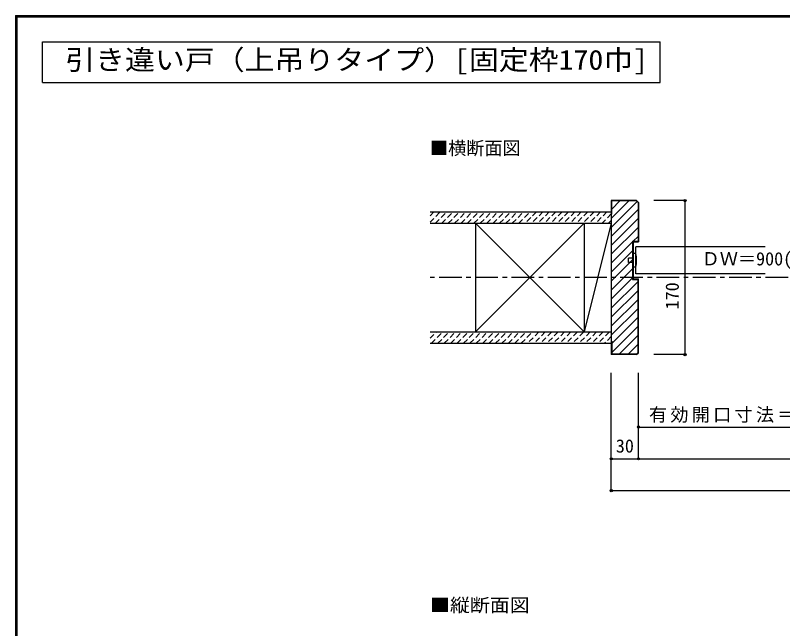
# Model space of a CAD drawing. Units: millimetres, scale not verified. Extents: x -973 to 977, y -718 to 696.
# Drawn here: x -973 to -127, y 19 to 696 of the extents above; entities that cross this region are included whole.
import ezdxf
from ezdxf.enums import TextEntityAlignment as Align

# ---------------------------------------------------------------- set-up
doc = ezdxf.new("R2010")
doc.units = ezdxf.units.MM
doc.header["$LTSCALE"] = 5
doc.header["$PDMODE"] = 32
doc.header["$PDSIZE"] = 2.5
doc.linetypes.add('CHAIN1', pattern=[8, 5, -1, 1, -1])
doc.linetypes.add('DASHED1', pattern=[1.8, 1.2, -0.6])
for name, color, linetype in [('0-0_補助線', 4, 'Continuous'), ('0-1_通り芯', 4, 'CHAIN1'), ('0-2_柱', 7, 'Continuous'), ('0-3_仕上げ', 2, 'Continuous'), ('0-4_枠', 3, 'Continuous'), ('0-6_扉', 6, 'Continuous'), ('0-7_金物', 7, 'Continuous'), ('0-A_文字', 3, 'Continuous'), ('0-B_寸法', 7, 'Continuous'), ('0-C_ハッチ', 4, 'DASHED1'), ('F-1_枠', 6, 'Continuous')]:
    doc.layers.add(name, color=color, linetype=linetype)
doc.styles.add('ＭＳ ゴシック', font='')
doc.styles.get('ＭＳ ゴシック').set_extended_font_data('MS Gothic')

msp = doc.modelspace()

# ---------------------------------------------------------------- linework, layer by layer
at = {"layer": '0-0_補助線'}
msp.add_line((-315.847, 171.5), (-315.847, 301.5), dxfattribs=at)
at = {"layer": '0-0_補助線', "color": 7}
msp.add_point((-315.847, 171.5), dxfattribs=at)
at = {"layer": '0-1_通り芯'}
msp.add_line((519.135, 406.5), (-515.847, 406.5), dxfattribs=at)
at = {"layer": '0-2_柱'}
for p, q in [((-465.726, 346.5), (-345.726, 466.5)), ((-345.726, 346.5), (-465.726, 466.5)), ((-465.726, 346.5), (-345.726, 466.5)), ((-345.726, 346.5), (-465.726, 466.5)), ((-315.847, 466.5), (-345.726, 346.5)), ((-315.847, 466.5), (-345.726, 346.5))]:
    msp.add_line(p, q, dxfattribs=at)
at = {"layer": '0-2_柱', "color": 3}
for p, q in [((-465.726, 466.5), (-465.726, 346.5)), ((-345.726, 466.5), (-345.726, 346.5)), ((-315.847, 465.5), (-315.847, 346.5))]:
    msp.add_line(p, q, dxfattribs=at)
at = {"layer": '0-3_仕上げ'}
for p, q in [((-515.847, 479), (-315.847, 479)), ((-515.847, 479), (-315.847, 479)), ((-515.847, 466.5), (-315.847, 466.5)), ((-515.847, 466.5), (-315.847, 466.5)), ((-515.847, 346.5), (-315.847, 346.5)), ((-515.847, 346.5), (-315.847, 346.5)), ((-515.847, 334), (-315.847, 334)), ((-515.847, 334), (-315.847, 334))]:
    msp.add_line(p, q, dxfattribs=at)
at = {"layer": '0-4_枠'}
for p, q in [((-315.847, 491.5), (-315.847, 321.5)), ((-287.968, 491.5), (-315.847, 491.5)), ((-285.847, 489.379), (-287.968, 491.5)), ((-315.347, 476.5), (-315.347, 491)), ((-288.175, 491), (-315.347, 491)), ((-286.347, 489.171), (-288.175, 491)), ((-286.347, 489.171), (-286.347, 446.5)), ((-285.847, 489.379), (-285.847, 446)), ((-315.347, 476.5), (-315.847, 476.5)), ((-292.347, 446.5), (-292.347, 404.5)), ((-292.347, 446.5), (-286.347, 446.5)), ((-291.847, 446), (-285.847, 446)), ((-291.847, 446), (-291.847, 405)), ((-292.347, 404.5), (-286.347, 404.5)), ((-291.847, 405), (-285.847, 405)), ((-286.347, 323.828), (-286.347, 404.5)), ((-285.847, 323.621), (-285.847, 405)), ((-315.347, 336.5), (-315.847, 336.5)), ((-315.347, 336.5), (-315.347, 322)), ((-288.175, 322), (-315.347, 322)), ((-288.175, 322), (-286.347, 323.828)), ((-287.968, 321.5), (-285.847, 323.621)), ((-287.968, 321.5), (-315.847, 321.5))]:
    msp.add_line(p, q, dxfattribs=at)
at = {"layer": '0-6_扉'}
for p, q in [((-146.097, 440.5), (-288.847, 440.5)), ((-288.847, 410.5), (-288.847, 440.5)), ((-146.097, 410.5), (-288.847, 410.5))]:
    msp.add_line(p, q, dxfattribs=at)
at = {"layer": '0-7_金物'}
for p, q in [((-288.847, 433), (-291.847, 433)), ((-291.847, 418), (-291.847, 433)), ((-291.847, 428), (-296.847, 428)), ((-296.847, 423), (-296.847, 428)), ((-291.847, 423), (-296.847, 423)), ((-288.847, 418), (-291.847, 418))]:
    msp.add_line(p, q, dxfattribs=at)
msp.add_arc((-319.298, 425.5), 31.361, 346.16371, 13.83632, dxfattribs=at)
at = {"layer": '0-A_文字'}
for p, q in [((-943.333, 621.667), (-943.333, 666.667)), ((-943.333, 666.667), (-262.064, 666.667)), ((-262.064, 621.667), (-262.064, 666.667)), ((-943.333, 621.667), (-262.064, 621.667))]:
    msp.add_line(p, q, dxfattribs=at)
at = {"layer": '0-B_寸法', "color": 4}
for p, q in [((-234.425, 491.5), (-268.947, 491.5)), ((-234.425, 321.5), (-234.425, 491.5)), ((-234.425, 321.5), (-268.947, 321.5)), ((-315.847, 171.5), (-315.847, 301.5)), ((-285.847, 206.5), (-285.847, 301.5)), ((-285.847, 241.5), (-16.347, 241.5)), ((-315.847, 206.5), (319.135, 206.5)), ((-315.847, 171.5), (319.135, 171.5))]:
    msp.add_line(p, q, dxfattribs=at)
at = {"layer": '0-B_寸法'}
for p in [(-234.425, 491.5), (-234.425, 321.5), (-285.847, 241.5), (-315.847, 206.5), (-285.847, 206.5), (-315.847, 171.5)]:
    msp.add_point(p, dxfattribs=at)
at = {"layer": '0-C_ハッチ', "linetype": 'Continuous'}
for p, q in [((-315.847, 471.747), (-296.594, 491)), ((-315.847, 461.848), (-287.435, 490.259)), ((-315.347, 482.146), (-306.494, 491)), ((-315.847, 451.948), (-286.347, 481.448)), ((-315.847, 442.049), (-286.347, 471.549)), ((-315.847, 432.149), (-286.347, 461.649)), ((-291.597, 446.5), (-286.347, 451.75)), ((-315.847, 422.25), (-292.347, 445.749)), ((-315.847, 412.35), (-292.347, 435.85)), ((-315.847, 402.451), (-292.347, 425.951)), ((-315.847, 392.551), (-292.347, 416.051)), ((-315.847, 382.652), (-292.347, 406.152)), ((-315.847, 372.752), (-286.347, 402.252)), ((-315.847, 362.853), (-286.347, 392.353)), ((-315.847, 352.953), (-286.347, 382.453)), ((-315.847, 343.054), (-286.347, 372.554)), ((-315.347, 333.654), (-286.347, 362.654)), ((-315.347, 323.755), (-286.347, 352.755)), ((-307.202, 322), (-286.347, 342.855)), ((-297.303, 322), (-286.347, 332.956))]:
    msp.add_line(p, q, dxfattribs=at)
at = {"layer": '0-C_ハッチ'}
for p, q in [((-515.847, 467.616), (-504.463, 479)), ((-515.847, 474.687), (-511.534, 479)), ((-515.847, 467.616), (-504.463, 479)), ((-515.847, 474.687), (-511.534, 479)), ((-509.892, 466.5), (-497.392, 479)), ((-509.892, 466.5), (-497.392, 479)), ((-502.821, 466.5), (-490.321, 479)), ((-502.821, 466.5), (-490.321, 479)), ((-495.75, 466.5), (-483.25, 479)), ((-495.75, 466.5), (-483.25, 479)), ((-488.679, 466.5), (-476.179, 479)), ((-488.679, 466.5), (-476.179, 479)), ((-481.607, 466.5), (-469.107, 479)), ((-481.607, 466.5), (-469.107, 479)), ((-474.536, 466.5), (-462.036, 479)), ((-474.536, 466.5), (-462.036, 479)), ((-467.465, 466.5), (-454.965, 479)), ((-467.465, 466.5), (-454.965, 479)), ((-460.394, 466.5), (-447.894, 479)), ((-460.394, 466.5), (-447.894, 479)), ((-453.323, 466.5), (-440.823, 479)), ((-453.323, 466.5), (-440.823, 479)), ((-446.252, 466.5), (-433.752, 479)), ((-446.252, 466.5), (-433.752, 479)), ((-439.181, 466.5), (-426.681, 479)), ((-439.181, 466.5), (-426.681, 479)), ((-432.11, 466.5), (-419.61, 479)), ((-432.11, 466.5), (-419.61, 479)), ((-425.039, 466.5), (-412.539, 479)), ((-425.039, 466.5), (-412.539, 479)), ((-417.968, 466.5), (-405.468, 479)), ((-417.968, 466.5), (-405.468, 479)), ((-398.397, 479), (-410.897, 466.5)), ((-398.397, 479), (-410.897, 466.5)), ((-391.326, 479), (-403.826, 466.5)), ((-391.326, 479), (-403.826, 466.5)), ((-384.255, 479), (-396.755, 466.5)), ((-384.255, 479), (-396.755, 466.5)), ((-377.184, 479), (-389.684, 466.5)), ((-377.184, 479), (-389.684, 466.5)), ((-370.112, 479), (-382.613, 466.5)), ((-370.112, 479), (-382.612, 466.5)), ((-363.041, 479), (-375.541, 466.5)), ((-363.041, 479), (-375.541, 466.5)), ((-355.97, 479), (-368.47, 466.5)), ((-355.97, 479), (-368.47, 466.5)), ((-348.899, 479), (-361.399, 466.5)), ((-348.899, 479), (-361.399, 466.5)), ((-341.828, 479), (-354.328, 466.5)), ((-341.828, 479), (-354.328, 466.5)), ((-334.757, 479), (-347.257, 466.5)), ((-334.757, 479), (-347.257, 466.5)), ((-327.686, 479), (-340.186, 466.5)), ((-327.686, 479), (-340.186, 466.5)), ((-320.615, 479), (-333.115, 466.5)), ((-320.615, 479), (-333.115, 466.5)), ((-315.847, 476.697), (-326.044, 466.5)), ((-315.847, 476.697), (-326.044, 466.5)), ((-315.847, 469.626), (-318.973, 466.5)), ((-315.847, 469.626), (-318.973, 466.5)), ((-515.847, 339.479), (-508.826, 346.5)), ((-515.847, 339.479), (-508.826, 346.5)), ((-514.255, 334), (-501.755, 346.5)), ((-514.255, 334), (-501.755, 346.5)), ((-507.184, 334), (-494.684, 346.5)), ((-507.184, 334), (-494.684, 346.5)), ((-500.113, 334), (-487.612, 346.5)), ((-500.112, 334), (-487.612, 346.5)), ((-493.041, 334), (-480.541, 346.5)), ((-493.041, 334), (-480.541, 346.5)), ((-485.97, 334), (-473.47, 346.5)), ((-485.97, 334), (-473.47, 346.5)), ((-478.899, 334), (-466.399, 346.5)), ((-478.899, 334), (-466.399, 346.5)), ((-471.828, 334), (-459.328, 346.5)), ((-471.828, 334), (-459.328, 346.5)), ((-464.757, 334), (-452.257, 346.5)), ((-464.757, 334), (-452.257, 346.5)), ((-457.686, 334), (-445.186, 346.5)), ((-457.686, 334), (-445.186, 346.5)), ((-450.615, 334), (-438.115, 346.5)), ((-450.615, 334), (-438.115, 346.5)), ((-443.544, 334), (-431.044, 346.5)), ((-443.544, 334), (-431.044, 346.5)), ((-436.473, 334), (-423.973, 346.5)), ((-436.473, 334), (-423.973, 346.5)), ((-429.402, 334), (-416.902, 346.5)), ((-429.402, 334), (-416.902, 346.5)), ((-422.331, 334), (-409.831, 346.5)), ((-422.331, 334), (-409.831, 346.5)), ((-415.26, 334), (-402.76, 346.5)), ((-415.26, 334), (-402.76, 346.5)), ((-395.689, 346.5), (-408.189, 334)), ((-395.689, 346.5), (-408.189, 334)), ((-388.618, 346.5), (-401.118, 334)), ((-388.618, 346.5), (-401.118, 334)), ((-381.546, 346.5), (-394.047, 334)), ((-381.546, 346.5), (-394.046, 334)), ((-374.475, 346.5), (-386.975, 334)), ((-374.475, 346.5), (-386.975, 334)), ((-367.404, 346.5), (-379.904, 334)), ((-367.404, 346.5), (-379.904, 334)), ((-360.333, 346.5), (-372.833, 334)), ((-360.333, 346.5), (-372.833, 334)), ((-353.262, 346.5), (-365.762, 334)), ((-353.262, 346.5), (-365.762, 334)), ((-346.191, 346.5), (-358.691, 334)), ((-346.191, 346.5), (-358.691, 334)), ((-339.12, 346.5), (-351.62, 334)), ((-339.12, 346.5), (-351.62, 334)), ((-332.049, 346.5), (-344.549, 334)), ((-332.049, 346.5), (-344.549, 334)), ((-324.978, 346.5), (-337.478, 334)), ((-324.978, 346.5), (-337.478, 334)), ((-317.907, 346.5), (-330.407, 334)), ((-317.907, 346.5), (-330.407, 334)), ((-315.847, 341.489), (-323.336, 334)), ((-315.847, 341.489), (-323.336, 334)), ((-315.847, 334.418), (-316.265, 334))]:
    msp.add_line(p, q, dxfattribs=at)
at = {"layer": 'F-1_枠'}
for p, q in [((-973.347, 695.833), (-973.347, -700.833)), ((-973.347, 695.833), (976.653, 695.833)), ((-973.347, 695), (976.653, 695)), ((-972.514, 695.833), (-972.514, -700.833)), ((-971.68, 695.833), (-971.68, -700.833)), ((-973.347, 694.167), (976.653, 694.167))]:
    msp.add_line(p, q, dxfattribs=at)

# ---------------------------------------------------------------- texts
at = {"layer": '0-A_文字', "style": 'ＭＳ ゴシック', "width": 1.1}
msp.add_text('引き違い戸（上吊りタイプ）[固定枠170巾]', height=21.99, dxfattribs=at).set_placement((-918.333, 629.167), align=Align.BOTTOM_LEFT)
at = {"layer": '0-A_文字', "color": 7, "style": 'ＭＳ ゴシック'}
msp.add_text('■横断面図', height=14.66, dxfattribs=at).set_placement((-515.847, 537.633), align=Align.BOTTOM_LEFT)
at = {"layer": '0-A_文字', "color": 7, "style": 'ＭＳ ゴシック', "width": 1.1}
msp.add_text('■縦断面図', height=14.66, dxfattribs=at).set_placement((-515.847, 33.332), align=Align.BOTTOM_LEFT)
at = {"layer": '0-B_寸法', "style": 'ＭＳ ゴシック'}
for s, p in [('ＤＷ＝900(810)', (-216.099, 415.5)), ('30', (-310.847, 209))]:
    msp.add_text(s, height=14.66, dxfattribs=at).set_placement(p, align=Align.BOTTOM_LEFT)
msp.add_text('170', height=14.66, rotation=90, dxfattribs=at).set_placement((-236.925, 371.343), align=Align.BOTTOM_LEFT)
at = {"layer": '0-B_寸法', "insert": (-274.222, 244), "char_height": 14.66, "attachment_point": 7, "style": 'ＭＳ ゴシック'}
msp.add_mtext('\\T1.18;有効開口寸法＝864(774)', dxfattribs=at)

doc.saveas('drawing.dxf')
